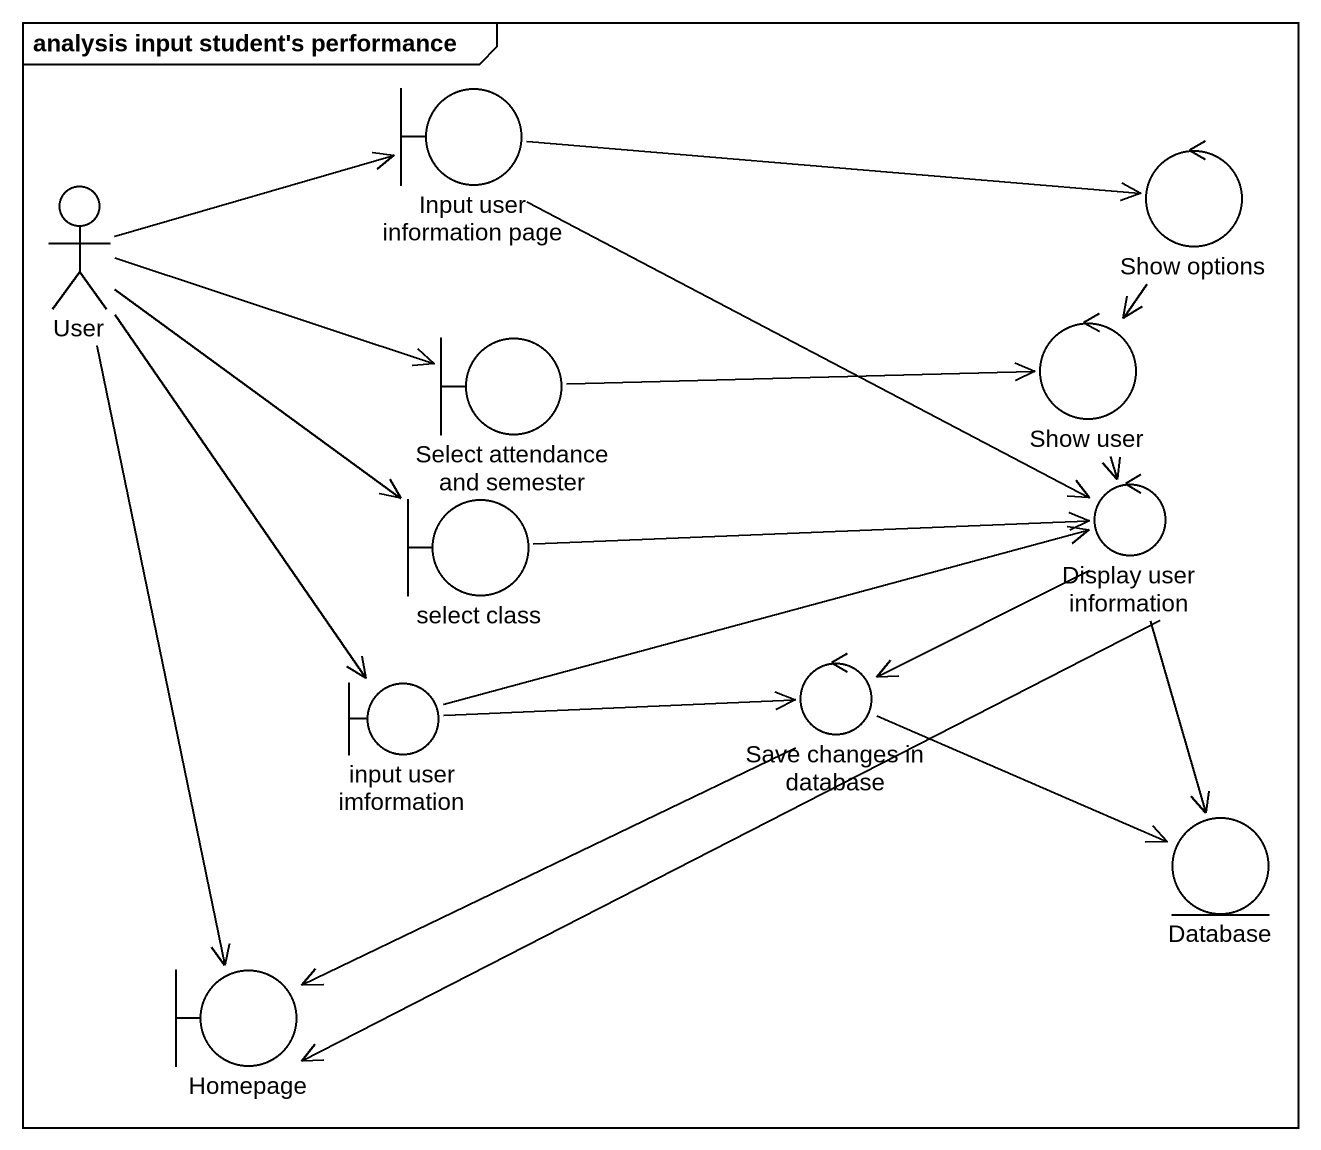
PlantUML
@startuml
mainframe analysis input student's performance
boundary "Input user information page" as Input_user_information_page
control "Show options" as Show_options
actor User
boundary "Select attendance and semester" as Select_attendance_and
control "Show user" as Show_user
boundary "select class" as select_class
control "Display user information" as Display_user_information
control "Save changes in database" as Save_changes_in_database
boundary "input user imformation" as input_user_imformation
entity "Database" as Database_
boundary Homepage
Input_user_information_page -right-> Show_options
Input_user_information_page -right-> Display_user_information
Show_options --> Show_user
User -right-> Input_user_information_page
User -right-> Select_attendance_and
User --> select_class
User --> input_user_imformation
User --> Homepage
Select_attendance_and -right-> Show_user
Show_user --> Display_user_information
select_class -right-> Display_user_information
Display_user_information --> Save_changes_in_database
Display_user_information --> Database_
Display_user_information -left-> Homepage
Save_changes_in_database -right-> Database_
Save_changes_in_database -left-> Homepage
input_user_imformation -right-> Display_user_information
input_user_imformation -right-> Save_changes_in_database
@enduml
